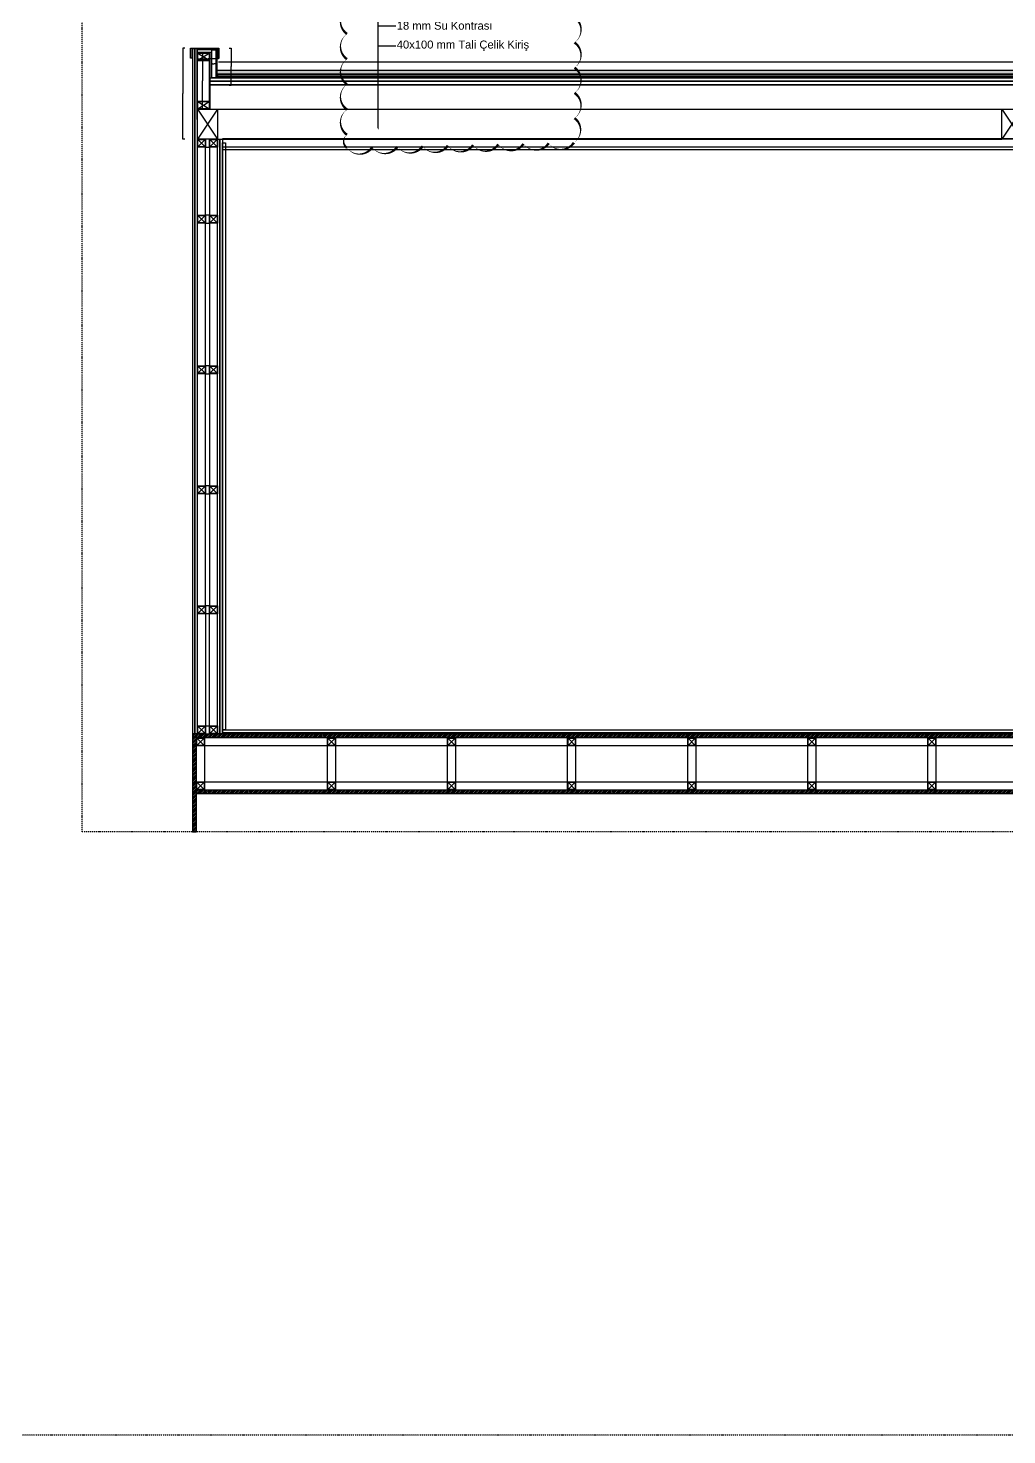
# Model space of a CAD drawing. Header units: millimetres. Extents: x -44968 to 8528, y -5302 to 23637.
# Drawn here: x -33593 to -28702, y -5302 to 1729 of the extents above; entities that cross this region are included whole.
import ezdxf
from ezdxf import colors
from ezdxf.entities.mleader import LeaderData, LeaderLine
from ezdxf.math import Vec2, Vec3

# ---------------------------------------------------------------- set-up
doc = ezdxf.new("R2010")
doc.units = ezdxf.units.MM
doc.linetypes.add('DASHDOT', pattern=[1, 0.5, -0.25, 0, -0.25])
doc.linetypes.add('HIDDEN', pattern=[0.375, 0.25, -0.125])
doc.layers.get('Defpoints').update_dxf_attribs({"color": 250})
for name, color, linetype in [('Code_Mtrl_YOO', 113, 'Continuous'), ('Elev_3_YOO', 25, 'Continuous'), ('Gypsum_YOO', 151, 'Continuous'), ('Hatch_YOO', 252, 'Continuous'), ('Isolation_YOO', 142, 'Continuous'), ('Landscp_YOO', 74, 'Continuous'), ('Metal_Sect_YOO', 72, 'Continuous'), ('Note_YOO', 230, 'Continuous'), ('Profile_YOO', 154, 'Continuous'), ('Sect_2_YOO', 222, 'Continuous'), ('Sect_3_YOO', 134, 'Continuous'), ('Section_Tech_YOO', 201, 'DASHDOT'), ('Stone_Sect_YOO', 34, 'Continuous'), ('Struc_Steel_YOO', 70, 'Continuous'), ('Wood_Sect_YOO', 27, 'Continuous')]:
    doc.layers.add(name, color=color, linetype=linetype)
doc.styles.get("Standard").update_dxf_attribs({"font": 'arial.ttf'})
doc.styles.add('YOO20', font='arial.ttf', dxfattribs={"height": 40})
doc.dimstyles.get("Standard").update_dxf_attribs({"dimtxt": 0.18, "dimasz": 0.18, "dimexe": 0.18, "dimexo": 0.0625, "dimgap": 0.09, "dimtad": 0, "dimtih": 1, "dimtoh": 1, "dimdec": 4, "dimzin": 0, "dimdsep": 46, "dimtxsty": 'Standard', "dimcen": 0.09, "dimadec": 0, "dimazin": 0, "dimtfac": 1, "dimtdec": 4, "dimtofl": 0, "dimtmove": 0, "dimatfit": 3, "dimfxl": 1, "dimtolj": 1, "dimtzin": 0, "dimarcsym": 0})

# ---------------------------------------------------------------- blocks, each defined once
blk = doc.blocks.new('*U290')
at = {"color": 0, "lineweight": -2}
for p, q in [((18, 18.2), (-18, -17.8)), ((18, -17.8), (-18, 18.2))]:
    blk.add_line(p, q, dxfattribs=at)
for points in [[(-20, 20.2), (-20, -19.8), (20, -19.8), (20, 20.2)], [(-18, 18.2), (-18, -17.8), (18, -17.8), (18, 18.2)]]:
    blk.add_lwpolyline(points, close=True, dxfattribs=at)
blk = doc.blocks.new('A$C55f42b35')
at = {"color": 0, "linetype": 'ByBlock', "lineweight": -2}
blk.add_lwpolyline([(-50, 75), (50, 75), (50, -75), (-50, -75)], close=True, dxfattribs=at)
for points in [[(-50, 75), (50, -75)], [(50, 75), (-50, -75)]]:
    blk.add_lwpolyline(points, dxfattribs=at)
blk = doc.blocks.new('*D369')
at = {"color": 0, "lineweight": -2, "ltscale": 500, "transparency": 16777216}
for p, q in [((-32716.7, 1606.7), (-32722, 1606.7)), ((-32721.8, 1606.6), (-32721.8, 1465.8)), ((-32721.8, 1324.7), (-32721.8, 1465.5)), ((-32716.7, 1324.5), (-32722, 1324.5))]:
    blk.add_line(p, q, dxfattribs=at)
at = {"color": 0, "ltscale": 500, "transparency": 16777216}
for points in [[(-32721.8, 1606.6), (-32721.8, 1606.6), (-32721.8, 1606.7)], [(-32721.8, 1324.7), (-32721.8, 1324.7), (-32721.8, 1324.5)]]:
    blk.add_solid(points, dxfattribs=at)
at = {"layer": 'Defpoints', "color": 0, "ltscale": 500, "transparency": 16777216}
for p in [(-32716.6, 1606.7), (-32721.8, 1324.5), (-32716.6, 1324.5)]:
    blk.add_point(p, dxfattribs=at)
at = {"color": 0, "ltscale": 500, "transparency": 16777216, "insert": (-32721.8, 1465.6), "char_height": 0.18, "attachment_point": 5, "bg_fill": 3, "box_fill_scale": 1.1, "bg_fill_color": 256, "bg_fill_true_color": 13158600, "bg_fill_transparency": 0}
blk.add_mtext('\\A1;282.1911', dxfattribs=at)
blk = doc.blocks.new('*D370')
at = {"color": 0, "lineweight": -2, "ltscale": 500, "transparency": 16777216}
for p, q in [((-32587.9, 1629.5), (-32577.7, 1629.5)), ((-32577.9, 1629.4), (-32577.9, 1537.2)), ((-32577.9, 1444.7), (-32577.9, 1536.9)), ((-32587.9, 1444.5), (-32577.7, 1444.5))]:
    blk.add_line(p, q, dxfattribs=at)
at = {"color": 0, "ltscale": 500, "transparency": 16777216}
for points in [[(-32577.9, 1629.4), (-32577.9, 1629.4), (-32577.9, 1629.5)], [(-32577.9, 1444.7), (-32577.9, 1444.7), (-32577.9, 1444.5)]]:
    blk.add_solid(points, dxfattribs=at)
at = {"layer": 'Defpoints', "color": 0, "ltscale": 500, "transparency": 16777216}
for p in [(-32640.8, 1629.5), (-32577.9, 1629.5), (-32666.7, 1444.5)]:
    blk.add_point(p, dxfattribs=at)
at = {"color": 0, "ltscale": 500, "transparency": 16777216, "insert": (-32577.9, 1537), "char_height": 0.18, "attachment_point": 5, "bg_fill": 3, "box_fill_scale": 1.1, "bg_fill_color": 256, "bg_fill_true_color": 13158600, "bg_fill_transparency": 0}
blk.add_mtext('\\A1;185.0000', dxfattribs=at)
blk = doc.blocks.new('*D371')
at = {"color": 0, "lineweight": -2, "ltscale": 500, "transparency": 16777216}
for p, q in [((-32746.6, 1585.9), (-32746.6, 1575.7)), ((-32746.4, 1575.9), (-32694.3, 1575.9)), ((-32641, 1575.9), (-32693.1, 1575.9)), ((-32640.8, 1585.9), (-32640.8, 1575.7))]:
    blk.add_line(p, q, dxfattribs=at)
at = {"color": 0, "ltscale": 500, "transparency": 16777216}
for points in [[(-32746.4, 1575.9), (-32746.4, 1575.9), (-32746.6, 1575.9)], [(-32641, 1575.9), (-32641, 1575.9), (-32640.8, 1575.9)]]:
    blk.add_solid(points, dxfattribs=at)
at = {"layer": 'Defpoints', "color": 0, "ltscale": 500, "transparency": 16777216}
for p in [(-32746.6, 1607.8), (-32746.6, 1575.9), (-32640.8, 1607.8)]:
    blk.add_point(p, dxfattribs=at)
at = {"color": 0, "ltscale": 500, "transparency": 16777216, "insert": (-32693.7, 1575.9), "char_height": 0.18, "attachment_point": 5, "bg_fill": 3, "box_fill_scale": 1.1, "bg_fill_color": 256, "bg_fill_true_color": 13158600, "bg_fill_transparency": 0}
blk.add_mtext('\\A1;105.7800', dxfattribs=at)
blk = doc.blocks.new('*D372')
at = {"color": 0, "lineweight": -2, "ltscale": 500, "transparency": 16777216}
for p, q in [((-32674.2, 1554.5), (-32674.2, 1551.2)), ((-32674.1, 1551.4), (-32664.8, 1551.4)), ((-32654.4, 1551.4), (-32663.7, 1551.4)), ((-32654.2, 1554.5), (-32654.2, 1551.2))]:
    blk.add_line(p, q, dxfattribs=at)
at = {"color": 0, "ltscale": 500, "transparency": 16777216}
for points in [[(-32674.1, 1551.4), (-32674.1, 1551.3), (-32674.2, 1551.4)], [(-32654.4, 1551.4), (-32654.4, 1551.3), (-32654.2, 1551.4)]]:
    blk.add_solid(points, dxfattribs=at)
at = {"color": 0, "ltscale": 500, "transparency": 16777216, "insert": (-32664.2, 1551.4), "char_height": 0.18, "attachment_point": 5, "bg_fill": 3, "box_fill_scale": 1.1, "bg_fill_color": 256, "bg_fill_true_color": 13158600, "bg_fill_transparency": 0}
blk.add_mtext('\\A1;20.0010', dxfattribs=at)
at = {"layer": 'Defpoints', "color": 0, "ltscale": 500, "transparency": 16777216}
for p in [(-32674.2, 1554.6), (-32674.2, 1551.4), (-32654.2, 1554.6)]:
    blk.add_point(p, dxfattribs=at)
blk = doc.blocks.new('*D373')
at = {"color": 0, "lineweight": -2, "ltscale": 500, "transparency": 16777216}
for p, q in [((-32810, 1629.5), (-32820.1, 1629.5)), ((-32820, 1629.4), (-32820, 1402.2)), ((-32820, 1174.7), (-32820, 1401.9)), ((-32810, 1174.5), (-32820.1, 1174.5))]:
    blk.add_line(p, q, dxfattribs=at)
at = {"color": 0, "ltscale": 500, "transparency": 16777216}
for points in [[(-32820, 1629.4), (-32819.9, 1629.4), (-32820, 1629.5)], [(-32820, 1174.7), (-32819.9, 1174.7), (-32820, 1174.5)]]:
    blk.add_solid(points, dxfattribs=at)
at = {"layer": 'Defpoints', "color": 0, "ltscale": 500, "transparency": 16777216}
for p in [(-32781.6, 1629.5), (-32820, 1174.5), (-32781.6, 1174.5)]:
    blk.add_point(p, dxfattribs=at)
at = {"color": 0, "ltscale": 500, "transparency": 16777216, "insert": (-32820, 1402), "char_height": 0.18, "attachment_point": 5, "bg_fill": 3, "box_fill_scale": 1.1, "bg_fill_color": 256, "bg_fill_true_color": 13158600, "bg_fill_transparency": 0}
blk.add_mtext('\\A1;455.0000', dxfattribs=at)

msp = doc.modelspace()

# ---------------------------------------------------------------- hatches: boundary and pattern name
h = msp.add_hatch()
h.set_pattern_fill('GRAVEL', color=256, scale=2)
h.set_pattern_definition([(228.0127875, (-112073.2235, 290527.3955), (-406.40000003, -457.19999997), [6.834429, -676.609673]), (184.969741, (-112077.7955, 290522.3155), (609.599999759, 50.800002894), [11.728094, -1161.080978]), (132.5104471, (-112089.4795, 290521.2995), (508.000000215, -558.799999805), [8.26963, -818.694456]), (267.273689, (-112109.2915, 290508.5995), (50.800000106, 1015.999999995), [10.68009, -1057.3287485]), (292.8336542, (-112109.7995, 290497.9315), (-254.000000021, 609.599999991), [10.472674, -1036.796155]), (357.273689, (-112105.7355, 290488.2795), (-1015.999999995, 50.800000106), [10.68009, -1057.3287485]), (37.6942405, (-112095.0675, 290487.7715), (-660.399999971, -508.000000038), [14.123873, -1398.262306]), (72.2553284, (-112083.8915, 290496.4075), (355.600000096, 1117.59999997), [13.33439, -1320.105132]), (121.4295656, (-112079.8275, 290509.1075), (-406.400000058, 660.399999965), [10.71626, -1060.910914]), (175.2363583, (-112085.4155, 290518.2515), (558.79999999, -50.80000009), [12.234266, -599.478739]), (222.3974378, (-112097.6075, 290519.2675), (-609.5999999805, -558.800000021), [15.821558, -1566.33545]), (138.8140748, (-112058.9995, 290508.0915), (-355.59999998, 304.800000025), [5.400091, -534.6113165]), (171.4692344, (-112063.0635, 290511.6475), (660.400000018, -101.599999885), [10.27364, -1017.09278]), (225, (-112073.224, 290513.17), (-7e-15, -50.8), [7.184187, -64.657862]), (203.1985905, (-112076.7795, 290519.2675), (254, 101.59999998), [3.868826, -383.012447]), (291.8014095, (-112080.3355, 290517.744), (-50.8, 152.4), [5.471312, -268.09506]), (30.9637565, (-112078.3035, 290512.6635), (152.4, 101.6), [8.886393, -287.325963]), (161.565051, (-112070.684, 290517.236), (101.6, -50.8), [6.425743, -154.217962]), (16.3895403, (-112109.7995, 290517.7435), (508, 152.4), [9.00176, -891.1765335]), (70.346176, (-112101.1635, 290520.2835), (-203.20000002, -558.799999993), [7.551979, -747.6443136]), (293.1985905, (-112070.6835, 290527.3955), (-101.59999998, 254), [7.737602, -379.143672]), (343.6104597, (-112067.6355, 290520.2835), (-508.00000001, 152.399999964), [9.00176, -891.1765335]), (339.4439548, (-112109.7995, 290486.2475), (-254, 101.6), [8.680704, -425.354686]), (294.7751406, (-112101.6715, 290483.1995), (-254.000000302, 558.799999863), [7.273442, -720.071868]), (66.8014095, (-112070.1755, 290476.5955), (101.59999998, 254), [7.737602, -379.143672]), (17.3540246, (-112067.1275, 290483.7075), (-660.399999987, -203.200000043), [8.515655, -843.04752]), (69.4439548, (-112095.0675, 290476.5955), (-101.6, -254), [4.340352, -429.695038]), (101.3099325, (-112073.224, 290476.596), (-50.8, 203.2), [2.590292, -256.439899]), (165.9637565, (-112073.732, 290479.136), (152.4, -50.8), [10.472674, -198.981092]), (186.009006, (-112083.8915, 290481.6755), (507.999999997, 50.800000027), [9.70534, -960.827297]), (303.6900675, (-112078.304, 290508.092), (-50.8, 101.6), [7.326478, -175.835527]), (353.1572266, (-112074.2395, 290501.9955), (863.600000005, -101.599999955), [12.791135, -1266.320181]), (60.9453959, (-112061.5395, 290500.4715), (-203.200000006, -355.6), [5.230165, -517.787846]), (90, (-112059, 290505.044), (-50.8, 50.8), [3.048, -47.752]), (120.2564372, (-112084.9075, 290483.1995), (203.199999975, -355.600000014), [7.057339, -698.6788155]), (48.0127875, (-112088.4635, 290489.2955), (406.400000034, 457.19999997), [13.668858, -669.775244]), (0, (-112079.32, 290499.456), (50.8, 50.8), [13.208, -37.592]), (325.3048465, (-112066.1115, 290499.4555), (508.000000192, -355.599999725), [8.032191, -795.1863345]), (254.054604, (-112059.5075, 290494.8835), (-50.8, -203.2), [7.396582, -362.433001]), (207.6459754, (-112061.5395, 290487.7715), (-965.200000035, -507.999999933), [12.042902, -1192.2492885]), (175.42607874, (-112072.2075, 290482.1835), (-660.4, 50.8), [12.740589, -1261.316929])])
h.paths.add_polyline_path([(-32650.42259, 1498.57528), (-32650.42259, 1518.57528), (-24488.02836, 1518.57528), (-24488.02836, 1498.57528)])
at = {"layer": 'Hatch_YOO', "ltscale": 500}
h = msp.add_hatch(dxfattribs=at)
h.set_pattern_fill('ANSI31', color=256, scale=2)
h.set_pattern_definition([(45, (-112109.7995, 290200.913), (-4.49012806, 4.49012806), [])])
h.paths.add_polyline_path([(-32771.61513, -1798.10736), (-32771.61513, -2288.76962), (-32751.61513, -2288.76962), (-32751.61513, -1798.10736)])
h.paths.add_polyline_path([(-23582.04039, -2098.10736), (-32751.61513, -2098.10736), (-32751.61513, -2078.10736), (-23582.04039, -2078.10736)])
h.paths.add_polyline_path([(-23582.04039, -1818.10736), (-32751.61513, -1818.10736), (-32751.61513, -1798.10736), (-23582.04039, -1798.10736)])

# ---------------------------------------------------------------- linework, layer by layer
at = {"color": 0, "lineweight": -2}
for p, q in [((-32744.61513, 1604.73591), (-32688.61513, 1568.73591)), ((-32744.61513, 1568.73591), (-32688.61513, 1604.73591)), ((-32744.61513, 1362.54479), (-32688.61513, 1326.54479)), ((-32744.61513, 1326.54479), (-32688.61513, 1362.54479))]:
    msp.add_line(p, q, dxfattribs=at)
for points in [[(-32686.61513, 1606.73591), (-32686.61513, 1566.73591), (-32746.61513, 1566.73591), (-32746.61513, 1606.73591)], [(-32688.61513, 1604.73591), (-32688.61513, 1568.73591), (-32744.61513, 1568.73591), (-32744.61513, 1604.73591)], [(-32686.61513, 1364.54479), (-32686.61513, 1324.54479), (-32746.61513, 1324.54479), (-32746.61513, 1364.54479)], [(-32688.61513, 1362.54479), (-32688.61513, 1326.54479), (-32744.61513, 1326.54479), (-32744.61513, 1362.54479)]]:
    msp.add_lwpolyline(points, close=True, dxfattribs=at)
at = {"layer": 'Elev_3_YOO', "ltscale": 500}
msp.add_line((-24488.02836, 1559.54479), (-32640.42259, 1559.54479), dxfattribs=at)
msp.add_lwpolyline([(-32646.61513, 1174.54479), (-28726.61513, 1174.54479)], dxfattribs=at)
at = {"layer": 'Gypsum_YOO', "ltscale": 500}
for points in [[(-32759.11513, -1798.10736), (-32759.11513, 1625.79126), (-32771.61513, 1625.79126), (-32771.61513, -1798.10736)], [(-32746.61513, -1798.10736), (-32746.61513, 1625.79126), (-32759.11513, 1625.79126), (-32759.11513, -1798.10736)], [(-32646.61513, -1798.10736), (-32646.61513, 1174.54479), (-32634.11513, 1174.54479), (-32634.11513, -1798.10736)], [(-32634.11513, -1798.10736), (-32634.11513, 1174.54479), (-32621.61513, 1174.54479), (-32621.61513, -1798.10736)]]:
    msp.add_lwpolyline(points, close=True, dxfattribs=at)
for points in [[(-32746.61513, 1622.04479), (-32675.65254, 1622.6127), (-32675.65254, 1482.14319)], [(-32746.61513, 1609.54479), (-32675.65254, 1609.54479), (-32675.65254, 1481.57528)]]:
    msp.add_lwpolyline(points, dxfattribs=at)
at = {"layer": 'Isolation_YOO', "linetype": 'HIDDEN', "ltscale": 50, "const_width": 3}
msp.add_lwpolyline([(-32748.11513, 1272.57528), (-32748.11513, 1623.45876), (-32648.32796, 1623.45876), (-32648.32796, 1485.07528), (-24459.52836, 1485.07528), (-24459.52836, 1660.34801), (-24109.72516, 1660.34801), (-24109.72516, 1634.37623)], dxfattribs=at)
at = {"layer": 'Landscp_YOO'}
msp.add_lwpolyline([(-32650.42259, 1498.57528), (-32650.42259, 1518.57528), (-24488.02836, 1518.57528), (-24488.02836, 1498.57528)], close=True, dxfattribs=at)
at = {"layer": 'Metal_Sect_YOO', "ltscale": 500}
msp.add_lwpolyline([(-32781.61513, 1579.54479), (-32781.61513, 1629.54479), (-32639.9966, 1629.54479), (-32639.9966, 1579.54479), (-32649.9966, 1579.54479), (-32649.9966, 1581.54479), (-32641.9966, 1581.54479), (-32641.9966, 1627.54479), (-32779.61513, 1627.54479), (-32779.61513, 1581.54479), (-32771.61513, 1581.54479), (-32771.61513, 1579.54479), (-32781.61513, 1579.54479)], dxfattribs=at)
msp.add_lwpolyline([(-32621.61513, 1121.70441), (-32621.61513, 1136.70441), (-24761.61513, 1136.70441), (-24761.61513, 1121.70441)], close=True, dxfattribs=at)
at = {"layer": 'Note_YOO', "color": 1, "true_color": 0xff0000}
msp.add_lwpolyline([(-31999.0042, 1826.23593, 0, 12.59967, 0.52056705), (-31999.0042, 1700.23926, 0, 12.59967, 0.52056705), (-31999.0042, 1574.24259, 0, 12.59967, 0.52056705), (-31999.0042, 1448.24592, 0, 12.59967, 0.52056705), (-31999.0042, 1322.24925, 0, 12.59967, 0.52056705), (-31999.0042, 1196.25258, 0, 12.59967, 0.52056705), (-31999.0042, 1130.88491, 0, 12.59967, 0.52056705), (-31873.04047, 1133.76571, 0, 12.59967, 0.52056705), (-31747.07674, 1136.64651, 0, 12.59967, 0.52056705), (-31621.11301, 1139.52732, 0, 12.59967, 0.52056705), (-31495.14928, 1142.40812, 0, 12.59967, 0.52056705), (-31369.18554, 1145.28892, 0, 12.59967, 0.52056705), (-31243.22181, 1148.16972, 0, 12.59967, 0.52056705), (-31117.25808, 1151.05053, 0, 12.59967, 0.52056705), (-30991.29435, 1153.93133, 0, 12.59967, 0.52056705), (-30865.33062, 1156.81213, 0, 12.59967, 0.52056705), (-30862.16165, 1279.71148, 0, 12.59967, 0.52056705), (-30862.16165, 1405.70815, 0, 12.59967, 0.52056705), (-30862.16165, 1531.70482, 0, 12.59967, 0.52056705), (-30862.16165, 1657.70149, 0, 12.59967, 0.52056705), (-30862.16165, 1783.69816, 0, 12.59967, 0.52056705)], format="xyseb", dxfattribs=at)
at = {"layer": 'Profile_YOO'}
msp.add_line((-32686.61513, 1364.54479), (-32686.61513, 1566.73591), dxfattribs=at)
for points in [[(-32686.61513, 794.54479), (-32706.61513, 794.54479), (-32706.61513, 1134.54478), (-32686.61513, 1134.54478)], [(-24761.61513, 1136.70441), (-24761.61513, 1176.70441), (-32621.61513, 1176.70441), (-32621.61513, 1136.70441)], [(-32686.61513, 41.89264), (-32706.61513, 41.89264), (-32706.61513, 754.54479), (-32686.61513, 754.54479)], [(-32686.61513, -558.10736), (-32706.61513, -558.10736), (-32706.61513, 1.89264), (-32686.61513, 1.89264)], [(-32686.61513, -1158.10736), (-32706.61513, -1158.10736), (-32706.61513, -598.10736), (-32686.61513, -598.10736)], [(-32706.61513, -1758.10736), (-32686.61513, -1758.10736), (-32686.61513, -1198.10736), (-32706.61513, -1198.10736)], [(-32711.61513, -2038.10736), (-32096.61513, -2038.10736), (-32096.61513, -1858.10736), (-32711.61513, -1858.10736)], [(-32056.61513, -2038.10736), (-31496.61513, -2038.10736), (-31496.61513, -1858.10736), (-32056.61513, -1858.10736)], [(-31456.61513, -2038.10736), (-30896.61513, -2038.10736), (-30896.61513, -1858.10736), (-31456.61513, -1858.10736)], [(-30856.61513, -2038.10736), (-30296.61513, -2038.10736), (-30296.61513, -1858.10736), (-30856.61513, -1858.10736)], [(-30256.61513, -2038.10736), (-29696.61513, -2038.10736), (-29696.61513, -1858.10736), (-30256.61513, -1858.10736)], [(-29656.61513, -2038.10736), (-29096.61513, -2038.10736), (-29096.61513, -1858.10736), (-29656.61513, -1858.10736)], [(-29056.61513, -2038.10736), (-28496.61513, -2038.10736), (-28496.61513, -1858.10736), (-29056.61513, -1858.10736)]]:
    msp.add_lwpolyline(points, close=True, dxfattribs=at)
at = {"layer": 'Sect_2_YOO', "ltscale": 50, "const_width": 2}
msp.add_lwpolyline([(-32750.61513, 1272.57528), (-32750.61513, 1625.95876), (-32645.82796, 1625.95876), (-32645.82796, 1487.57528), (-24462.02836, 1487.57528), (-24462.02836, 1662.84801), (-24113.14758, 1662.84801), (-24113.14758, 1650.98769), (-24117.36513, 1642.66343)], dxfattribs=at)
at = {"layer": 'Sect_3_YOO'}
msp.add_lwpolyline([(-32644.82796, 1488.57528), (-32644.82796, 1498.57528), (-24463.02836, 1498.57528), (-24463.02836, 1488.57528)], close=True, dxfattribs=at)
at = {"layer": 'Section_Tech_YOO', "ltscale": 10}
for points in [[(-44967.87542, -5302.40722), (8528.11256, -5302.40722), (8528.11256, 5282.59294), (-44967.87542, 5282.59294)], [(-23582.04039, -2288.76962), (-33323.01485, -2288.76962), (-33323.01485, 3117.78967), (-23582.04039, 3117.78967)]]:
    msp.add_lwpolyline(points, close=True, dxfattribs=at)
at = {"layer": 'Stone_Sect_YOO', "ltscale": 500}
for points in [[(-32674.23729, 1481.57528), (-32674.23729, 1620.91798), (-32654.23625, 1620.91798), (-32654.23625, 1481.57528)], [(-32621.61513, -1778.10736), (-32621.61513, 1155.70441), (-32606.61513, 1155.70441), (-32606.61513, -1778.10736)], [(-32621.61513, -1793.10736), (-32621.61513, -1778.10736), (-24761.61513, -1778.10736), (-24761.61513, -1793.10736)]]:
    msp.add_lwpolyline(points, close=True, dxfattribs=at)
at = {"layer": 'Struc_Steel_YOO'}
msp.add_lwpolyline([(-32684.61513, 1324.54479), (-24634.61513, 1324.99287), (-24634.61513, 1444.99287), (-32684.61513, 1444.54479)], close=True, dxfattribs=at)
at = {"layer": 'Wood_Sect_YOO', "ltscale": 500}
msp.add_lwpolyline([(-32746.61513, 1606.73591), (-32684.65968, 1606.73591), (-32684.65968, 1360.54479)], dxfattribs=at)
for points in [[(-32684.65968, 1463.57528), (-32684.65968, 1481.57528), (-24416.62755, 1481.57528), (-24416.62755, 1463.57528)], [(-32684.65968, 1445.57528), (-32684.65968, 1463.57528), (-24416.62755, 1463.57528), (-24416.62755, 1445.57528)]]:
    msp.add_lwpolyline(points, close=True, dxfattribs=at)
at = {"layer": 'Wood_Sect_YOO'}
for points in [[(-32771.61513, -1798.10736), (-32771.61513, -2288.76962), (-32751.61513, -2288.76962), (-32751.61513, -1798.10736)], [(-23582.04039, -1818.10736), (-32751.61513, -1818.10736), (-32751.61513, -1798.10736), (-23582.04039, -1798.10736)], [(-23582.04039, -2098.10736), (-32751.61513, -2098.10736), (-32751.61513, -2078.10736), (-23582.04039, -2078.10736)]]:
    msp.add_lwpolyline(points, close=True, dxfattribs=at)

# ---------------------------------------------------------------- block references
at = {"layer": 'Profile_YOO', "xscale": -1}
for p in [(-32726.61513, 1154.39065), (-32666.61513, 1154.39065), (-32726.61513, 774.39067), (-32666.61513, 774.39067), (-32726.61513, 21.73852), (-32666.61513, 21.73852), (-32726.61513, -578.26148), (-32666.61513, -578.26148), (-32726.61513, -1178.26148), (-32666.61513, -1178.26148), (-32731.61513, -1838.26148), (-32726.61513, -1778.26148), (-32666.61513, -1778.26148), (-32076.61513, -1838.26148), (-31476.61513, -1838.26148), (-30876.61513, -1838.26148), (-30276.61513, -1838.26148), (-29676.61513, -1838.26148), (-29076.61513, -1838.26148), (-32731.61513, -2058.26148), (-32076.61513, -2058.26148), (-31476.61513, -2058.26148), (-30876.61513, -2058.26148), (-30276.61513, -2058.26148), (-29676.61513, -2058.26148), (-29076.61513, -2058.26148)]:
    msp.add_blockref('*U290', p, dxfattribs=at)
at = {"layer": 'Struc_Steel_YOO'}
for p in [(-32696.61513, 1249.54479), (-28676.61513, 1249.54479)]:
    msp.add_blockref('A$C55f42b35', p, dxfattribs=at)

# ---------------------------------------------------------------- leaders
at = {"layer": 'Code_Mtrl_YOO'}
ml = msp.add_multileader_mtext('Standard', dxfattribs=at)
ml.set_content('Çakıl (işveren tercihine göre farklı bir çatı bitiş örtüsü kullanılabilir.)', color=256, style='YOO20')
ml.set_leader_properties()
ml.build(insert=Vec2(0, 0))
ml.multileader.update_dxf_attribs({"dogleg_length": 88.32165, "arrow_head_size": 12})
ctx = ml.context
ctx.base_point, ctx.char_height, ctx.arrow_head_size, ctx.landing_gap_size, ctx.plane_origin = Vec3(-31754.43757, 2234.24079), 40, 12, 4, Vec3(-31842.75921, 1600.26046)
notes = []
notes.append((ctx, [(0, (1, 1, 0), (-31842.75921, 2234.24079), (1, 0), 88.32165, [(0, [(-31842.75921, 1527.52065)], 0, [])])]))
ctx.mtext.insert, ctx.mtext.width, ctx.mtext.flow_direction = Vec3(-31750.43757, 2260.12073), 864.4921627, 5
ml = msp.add_multileader_mtext('Standard', dxfattribs=at)
ml.set_content('Geotekstil Keçe', color=256, style='YOO20')
ml.set_leader_properties()
ml.build(insert=Vec2(0, 0))
ml.multileader.update_dxf_attribs({"dogleg_length": 88.32165, "arrow_head_size": 12})
ctx = ml.context
ctx.base_point, ctx.char_height, ctx.arrow_head_size, ctx.landing_gap_size, ctx.plane_origin = Vec3(-31754.43757, 2072.88924), 40, 12, 4, Vec3(-31842.75921, 1400.26046)
notes.append((ctx, [(0, (1, 1, 0), (-31842.75921, 2072.88924), (1, 0), 88.32165, [(0, [(-31842.75921, 1504.9239)], 0, [])])]))
ctx.mtext.insert, ctx.mtext.flow_direction = Vec3(-31750.43757, 2098.35991), 5
ml = msp.add_multileader_mtext('Standard', dxfattribs=at)
ml.set_content('İZOLASYON', color=256, style='YOO20')
ml.set_leader_properties()
ml.build(insert=Vec2(0, 0))
ml.multileader.update_dxf_attribs({"dogleg_length": 88.32165, "arrow_head_size": 12})
ctx = ml.context
ctx.base_point, ctx.char_height, ctx.arrow_head_size, ctx.landing_gap_size, ctx.plane_origin = Vec3(-31754.43757, 1958.803), 40, 12, 4, Vec3(-31842.75921, 1286.17423)
notes.append((ctx, [(0, (1, 1, 0), (-31842.75921, 1958.803), (1, 0), 88.32165, [(0, [(-31842.75921, 1390.83766)], 0, [])])]))
ctx.mtext.insert, ctx.mtext.flow_direction = Vec3(-31750.43757, 1979.14407), 5
ml = msp.add_multileader_mtext('Standard', dxfattribs=at)
ml.set_content('18 mm Su Kontrası', color=256, style='YOO20')
ml.set_leader_properties()
ml.build(insert=Vec2(0, 0))
ml.multileader.update_dxf_attribs({"dogleg_length": 88.32165, "arrow_head_size": 12})
ctx = ml.context
ctx.base_point, ctx.char_height, ctx.arrow_head_size, ctx.landing_gap_size, ctx.plane_origin = Vec3(-31754.43757, 1841.57831), 40, 12, 4, Vec3(-31842.75921, 1065.24095)
notes.append((ctx, [(0, (1, 1, 0), (-31842.75921, 1841.57831), (1, 0), 88.32165, [(0, [(-31842.75921, 1350.57972)], 0, [])])]))
ctx.mtext.insert, ctx.mtext.flow_direction = Vec3(-31750.43757, 1861.91938), 5
ml = msp.add_multileader_mtext('Standard', dxfattribs=at)
ml.set_content('18 mm Su Kontrası', color=256, style='YOO20')
ml.set_leader_properties()
ml.build(insert=Vec2(0, 0))
ml.multileader.update_dxf_attribs({"dogleg_length": 88.32165, "arrow_head_size": 12})
ctx = ml.context
ctx.base_point, ctx.char_height, ctx.arrow_head_size, ctx.landing_gap_size, ctx.plane_origin = Vec3(-31754.43757, 1741.57831), 40, 12, 4, Vec3(-31842.75921, 965.24095)
notes.append((ctx, [(0, (1, 1, 0), (-31842.75921, 1741.57831), (1, 0), 88.32165, [(0, [(-31842.75921, 1333.30029)], 0, [])])]))
ctx.mtext.insert, ctx.mtext.flow_direction = Vec3(-31750.43757, 1761.91938), 5
ml = msp.add_multileader_mtext('Standard', dxfattribs=at)
ml.set_content('40x100 mm Tali Çelik Kiriş', color=256, style='YOO20')
ml.set_leader_properties()
ml.build(insert=Vec2(0, 0))
ml.multileader.update_dxf_attribs({"dogleg_length": 88.32165, "arrow_head_size": 12})
ctx = ml.context
ctx.base_point, ctx.char_height, ctx.arrow_head_size, ctx.landing_gap_size, ctx.plane_origin = Vec3(-31754.43757, 1641.57831), 40, 12, 4, Vec3(-31842.75921, 865.24095)
notes.append((ctx, [(0, (1, 1, 0), (-31842.75921, 1641.57831), (1, 0), 88.32165, [(0, [(-31842.75921, 1217.8927)], 0, [])])]))
ctx.mtext.insert, ctx.mtext.flow_direction = Vec3(-31750.43757, 1667.32183), 5
for ctx, leaders in notes:
    for number, flags, end, landing, length, lines in leaders:
        leader = LeaderData()
        leader.index, (leader.has_last_leader_line, leader.has_dogleg_vector, leader.attachment_direction) = number, flags
        leader.last_leader_point, leader.dogleg_vector, leader.dogleg_length = Vec3(end), Vec3(landing), length
        for number, points, colour, breaks in lines:
            line = LeaderLine()
            line.index, line.vertices, line.color, line.breaks = number, Vec3.list(points), colors.encode_raw_color(colour), breaks
            leader.lines.append(line)
        ctx.leaders.append(leader)

# ---------------------------------------------------------------- next in the draw order: dimensions: what is measured, and where the dimension line sits
at = {"ltscale": 500}
for base, p1, p2, picture, middle in [((-32577.88742, 1629.54479), (-32666.65968, 1444.54479), (-32640.8351, 1629.54479), '*D370', (-32577.88742, 1537.04479)), ((-32721.79336, 1324.54479), (-32716.61513, 1606.73591), (-32716.61513, 1324.54479), '*D369', (-32721.79336, 1465.64035))]:
    dim = msp.add_linear_dim(base=base, p1=p1, p2=p2, angle=90, dimstyle='Standard', override={"dimfxl": 10, "dimfxlon": 1, "dimtfill": 1}, dxfattribs=at)
    dim.commit()
    dim.dimension.update_dxf_attribs({"geometry": picture, "text_midpoint": middle})

# ---------------------------------------------------------------- next in the draw order: dimensions: what is measured, and where the dimension line sits
dim = msp.add_linear_dim(base=(-32746.61513, 1575.90876), p1=(-32640.8351, 1607.79126), p2=(-32746.61513, 1607.79126), dimstyle='Standard', override={"dimfxl": 10, "dimfxlon": 1, "dimtfill": 1}, dxfattribs=at)
dim.commit()
dim.dimension.update_dxf_attribs({"geometry": '*D371', "text_midpoint": (-32693.72511, 1575.90876)})

# ---------------------------------------------------------------- next in the draw order: dimensions: what is measured, and where the dimension line sits
dim = msp.add_linear_dim(base=(-32819.95079, 1174.54478), p1=(-32781.61513, 1629.54479), p2=(-32781.61513, 1174.54478), angle=90, dimstyle='Standard', override={"dimfxl": 10, "dimfxlon": 1, "dimtfill": 1}, dxfattribs=at)
dim.commit()
dim.dimension.update_dxf_attribs({"geometry": '*D373', "text_midpoint": (-32819.95079, 1402.04478)})
dim = msp.add_linear_dim(base=(-32674.23729, 1551.37795), p1=(-32654.23625, 1554.56004), p2=(-32674.23729, 1554.56004), dimstyle='Standard', override={"dimfxl": 10, "dimfxlon": 1, "dimtfill": 1}, dxfattribs=at)
dim.commit()
dim.dimension.update_dxf_attribs({"geometry": '*D372', "text_midpoint": (-32664.23677, 1551.37795), "dimtype": 160})

doc.saveas('drawing.dxf')
